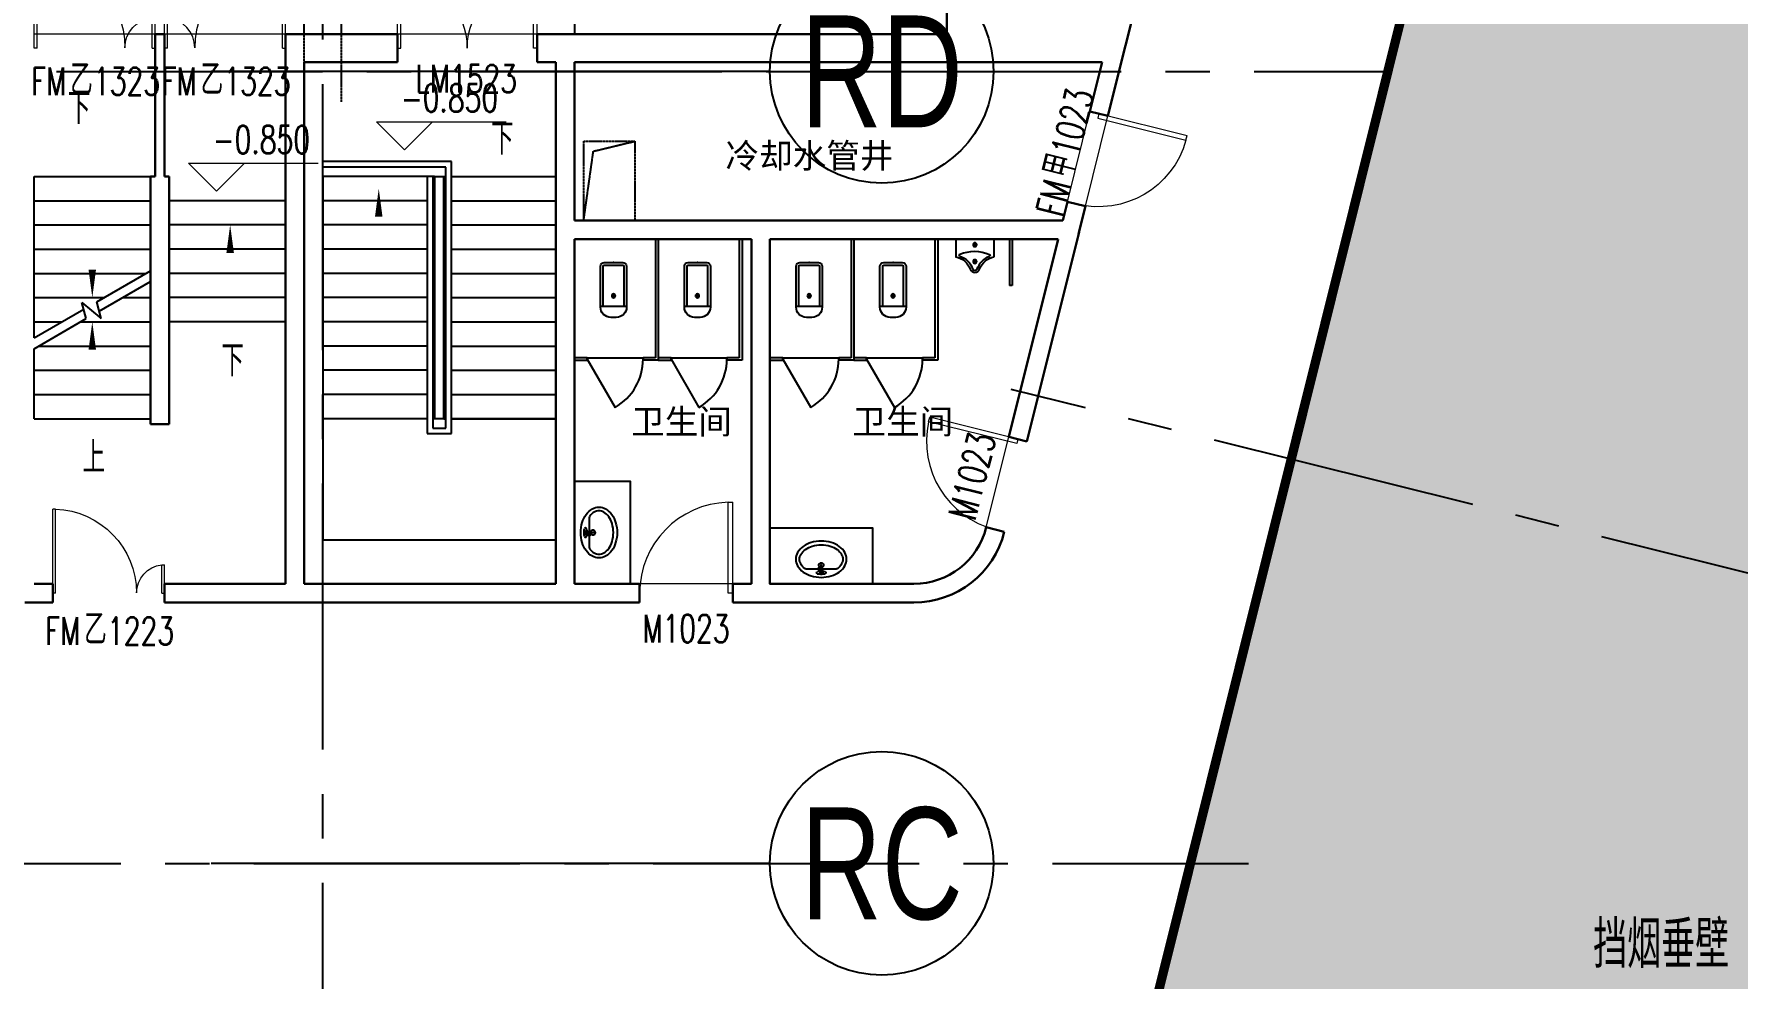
# Model space of a CAD drawing. Extents: x 138868 to 1251000, y -188972 to 132579.
# Drawn here: x 205702 to 223993, y 88438 to 98578 of the extents above; entities that cross this region are included whole.
import ezdxf
from ezdxf.enums import TextEntityAlignment as Align

# ---------------------------------------------------------------- set-up
doc = ezdxf.new("R2010")
doc.units = 0
for name, pattern in [('CENTER2', [28.575000000000003, 19.05, -3.175, 3.175, -3.175]), ('DASH', [0.35, 0.25, -0.1]), ('DASHDOT', [1, 0.5, -0.25, 0, -0.25])]:
    doc.linetypes.add(name, pattern=pattern)
doc.layers.get('0').update_dxf_attribs({"color": 8})
doc.layers.get('Defpoints').update_dxf_attribs({"color": 8})
for name, color, linetype in [('#幕墙线-平面', 8, 'Continuous'), ('#标注', 8, 'Continuous'), ('#轴线', 8, 'CENTER2'), ('A-FLOR', 8, 'Continuous'), ('A-FLOR-OVHD', 8, 'DASH'), ('A-FLOR-SPCL', 8, 'Continuous'), ('A-ROAD', 8, 'Continuous'), ('DIM_SYMB', 8, 'Continuous'), ('STAIR', 8, 'Continuous'), ('WINDOW_TEXT', 8, 'Continuous'), ('建-填充', 8, 'Continuous')]:
    doc.layers.add(name, color=color, linetype=linetype)
for name, color, linetype, lineweight in [('DIM_ELEV', 8, 'Continuous', 5), ('DOOR_FIRE', 8, 'Continuous', 13), ('DOOR_FIRE_TEXT', 8, 'Continuous', 9), ('DOTE', 8, 'DASHDOT', 5), ('PUB_TEXT', 8, 'Continuous', 5), ('WALL', 8, 'Continuous', 30), ('WINDOW', 8, 'Continuous', 13)]:
    doc.layers.add(name, color=color, linetype=linetype, lineweight=lineweight)
doc.styles.add('_TCH_DIM', font='SIMPLEX', dxfattribs={"bigfont": 'GBCBIG'})
doc.styles.add('_TCH_WINDOW', font='SIMPLEX', dxfattribs={"height": 3.5, "bigfont": 'GBCBIG'})
doc.styles.add('JHZX', font='jrs.shx', dxfattribs={"width": 0.6, "bigfont": 'jhz.shx'})
doc.styles.get("Standard").update_dxf_attribs({"font": 'arial.ttf'})
doc.dimstyles.new('JZBZ-300', dxfattribs={"dimscale": 300, "dimtxt": 3, "dimasz": 1.5, "dimexe": 1, "dimexo": 1, "dimgap": 0.5, "dimtad": 1, "dimdec": 0, "dimdsep": 46, "dimtxsty": 'JHZX', "dimblk1": 'ARCHTICK', "dimblk2": 'ARCHTICK', "dimsah": 1, "dimcen": 0, "dimclrd": 1, "dimclre": 1, "dimclrt": 2, "dimadec": 1, "dimazin": 2, "dimtfac": 1, "dimtdec": 0, "dimtix": 1, "dimtmove": 0, "dimatfit": 3, "dimfxl": 1, "dimtolj": 1, "dimlwd": -1, "dimlwe": -1, "dimarcsym": 1})

# ---------------------------------------------------------------- blocks, each defined once
blk = doc.blocks.new('9-10#$0$$TCHSYS$APDOOR2D')
blk.add_line((0.5, 0), (9.094947017729283e-16, 0.8660254037844392))
blk.add_arc((0.5, 0), 1, 120, 180)
blk = doc.blocks.new('9-10#$0$$lvtry$00000202')
for p, q in [((-109.783438805247, -40.0000000100008, 1e-08), (-109.7834388052397, -469.6564289897615, 1e-08)), ((99.78343880524699, -30.0000000100008, 1e-08), (-99.78343880523971, -30.0000000100008, 1e-08)), ((109.7834388052397, -469.6564289897615, 1e-08), (109.7834388052397, -40.0000000100008, 1e-08)), ((139.7834388052397, -469.6564289897615, 1e-08), (-139.7834388052397, -469.6564289897615, 1e-08))]:
    blk.add_line(p, q)
at = {"elevation": 1e-08}
blk.add_lwpolyline([(139.7834388052397, -40.0000000100008, 0.4142135623730951), (99.78343880523971, -1.000080374069512e-08), (-99.78343880523971, -1.000080374069512e-08, 0.4142135623730951), (-139.7834388052397, -40.0000000100008), (-139.7834388052397, -479.6564289897615, 0.4142135623730951), (-29.78343880523971, -589.6564289897615), (29.78343880523971, -589.6564289897615, 0.4142135623730903), (139.7834388052397, -479.6564289897633)], format="xyb", close=True, dxfattribs=at)
blk.add_circle((3.637978807091713e-12, -358.6146012114659, 1e-08), 20)
for centre, start, end in [((-99.78343880524699, -40.0000000100008, 1e-08), 90, 180), ((99.78343880523971, -40.0000000100008, 1e-08), 0, 90)]:
    blk.add_arc(centre, 10, start, end)
for p in [(3.637978807091713e-12, -1.000080374069512e-08, 1e-08), (3.637978807091713e-12, -358.6146012114659, 1e-08)]:
    blk.add_point(p)
blk = doc.blocks.new('9-10#$0$$lvtry$00000195')
for p, q in [((-165.1691291685966, -91.37854711315595), (-34.43534029864168, -91.37854711315595)), ((-16.69233966809043, -58.32463462447049), (-16.69233966809043, -48.48868728950038)), ((-16.18431635629895, -91.37854711315595), (-10.95621004794884, -91.37854711315595)), ((10.95620921340378, -91.37854711315595), (165.1691283340515, -91.37854711315595)), ((16.69233883354536, -58.32463462447049), (16.69233883354536, -48.48868728950038))]:
    blk.add_line(p, q)
blk.add_lwpolyline([(272.6389248470841, -194.7421038927423, -0.132138150954981), (253.5803441062635, -265.5990382041637, -0.1066614028990579), (192.7848324525585, -332.4455661378452, -0.08333936943727896), (107.9217584108592, -373.8538565439521, -0.07203938757544345), (-4.172434273641557e-07, -389.4842077855137, -0.0720393875754408), (-107.9217592453751, -373.8538565439521, -0.08333936943727983), (-192.7848332870744, -332.4455661378452, -0.1066614028990598), (-253.5803449407795, -265.5990382041928, -0.1321381509549841), (-272.6389256816001, -194.7421038927714, -0.1321381509549794), (-253.5803449407795, -123.8851695813501, -0.1066614028990545), (-192.7848332870744, -57.03864164766856, -0.08333936943728208), (-107.9217592453751, -15.63035124156158, -0.07203938757544434), (-4.172725311946124e-07, 0, -0.07203938757544699), (107.9217584108592, -15.63035124156158, -0.08333936943728112), (192.7848324525585, -57.03864164766856, -0.1066614028990595), (253.5803441062635, -123.885169581321, -0.1321381509549796)], format="xyb", close=True)
blk.add_circle((-4.172725311946124e-07, -58.32463462447049), 16.69233925081608)
for centre, radius, start, end in [((-131.3919274636246, -194.7421038927569), 101.2469982179396, 149.890599619103, 180), ((-68.2857936002656, -231.3372843045508), 174.1962364631342, 128.9256896159892, 149.890599619103), ((-165.1691291685966, -111.3785471131559), 20, 90, 128.9256896159892), ((-40.18135765722764, -49.11782039451646), 10.06450358181337, 106.6095606707905, 258.1648168314234), ((-64.28781055433137, 218.3654626998468), 258.7112282179222, 274.7069152505645, 282.3731635936319), ((-74.62124821597172, -228.4838567084807), 172.5795059260873, 71.36004855192897, 79.18732016849276), ((-28.90521539268593, -95.1004367924179), 6.774339234079719, 155.3439801166094, 308.3224154564381), ((-170.980091672518, 3.459482849924825), 166.2489730946692, 324.8410728659958, 338.133718030356), ((-170.980091672518, 3.459482849924825), 169.652629299969, 324.8410728659958, 331.3523341770557), ((-28.90521539268593, -95.1004367924179), 3.370683028779979, 155.3439801166094, 308.3224154564381), ((100.4320492770821, -209.8662862320198), 169.6526292999691, 132.31406139628, 138.8253227073732), ((-4.172725311946124e-07, -130.729449080769), 25.04147884924896, 112.5160031671943, 67.4839968328057), ((100.4320492770821, -209.8662862320198), 166.2489730946693, 125.5326775435753, 138.8253227073732), ((-12.26054613540691, -73.92359848564956), 10.59940537502004, 201.8923753688605, 261.7740202046142), ((-4.172725311946124e-07, -48.48868728950038), 16.69233925081608, 0, 180), ((-381.0866104367124, -130.7378858590819), 372.2172360846195, 2.398242787222265, 6.762688832824211), ((-4.172725311946124e-07, -111.4875916514429), 9.902517937004529, 201.7836930228204, 338.2163069771796), ((64.28780971978631, 218.3654626998468), 258.7112282179222, 257.626836406368, 265.2930847494355), ((381.0866096021673, -130.7378858590528), 372.2172360846195, 170.1008309111423, 177.6017572127778), ((74.62124738151397, -228.4838567084807), 172.5795059260873, 100.8126798315072, 110.4190736218762), ((40.18135682268257, -49.11782039451646), 10.06450358181337, 281.8351831685765, 73.39043932920947), ((165.1691283340515, -111.3785471131559), 20, 51.07431038401079, 90), ((165.1691283340515, -111.3785471131559), 20, 51.07431038401079, 90), ((68.28579276577875, -231.3372843045508), 174.1962364631293, 30.10940038089703, 51.07431038401079), ((131.3919266291668, -194.7421038927569), 101.2469982179356, 0, 30.10940038089703), ((-131.3919274636537, -194.7421038927569), 101.2469982179332, 180, 210.109400380897), ((-68.2857936002656, -158.1469234809629), 174.1962364631246, 210.109400380897, 234.462320201174), ((-27.00015761008763, -100.347037374042), 245.2267269097811, 234.462320201174, 253.5182607968169), ((-4.172725311946124e-07, -9.089240177010652), 340.394967608484, 253.5182607968169, 270), ((-4.172725311946124e-07, -9.089240177039756), 340.3949676084785, 270, 286.4817392031831), ((27.00015677554256, -100.347037374042), 245.2267269097772, 286.4817392031831, 305.537679798826), ((68.28579276577875, -158.1469234809629), 174.1962364631294, 305.537679798826, 329.890599619103), ((131.3919266291668, -194.7421038927569), 101.2469982179359, 329.890599619103, 0)]:
    blk.add_arc(centre, radius, start, end)
for p in [(-4.172725311946124e-07, -58.32463462447049), (-4.172725311946124e-07, -130.729449080769)]:
    blk.add_point(p)
blk = doc.blocks.new('9-10#$0$$lvtry$00000224')
at = {"elevation": 1e-08}
blk.add_lwpolyline([(-205, -190.6921668673604), (-205, 0), (205, 0), (205, -190.6921668674622, 0.2680681872429386), (50.76696929223908, -323.4628327439095, -0.3177651244820785), (-5.731635610572994e-08, -359.6467267491116, -0.3177651238976431), (-50.76696929212994, -323.4628327442388, 0.2680681872434905)], format="xyb", close=True, dxfattribs=at)
for centre in [(-0.03083547895221272, -60.4347828306818, 1e-08), (0, -241.6221587791042, 1e-08)]:
    blk.add_circle(centre, 20)
for centre, radius, start, end in [((-152.1659696590359, -175.0054347957957, 1e-08), 10, 114.1083874819535, 248.1393961509877), ((5.093395360730938, -526.4251228258981, 1e-08), 395.0016948295107, 66.66751466269334, 114.1083874819535), ((242.8073158458137, -400.9316236420091, 1e-08), 233.4306809856917, 110.4941076022079, 160.7360580953005), ((157.5795444247124, -172.9081085744874, 1e-08), 10, 290.4941076022079, 66.66751466269334), ((-242.8073158457846, -400.9316236420891, 1e-08), 233.4306809856922, 19.26394190469955, 68.1393961509877), ((0.2095041858192417, -316, 1e-08), 23.99999999999859, 199.2639419046995, 269.4998392461141), ((-0.2095041858265176, -316, 1e-08), 24.00000000000079, 270.5001607538859, 340.7360580953005)]:
    blk.add_arc(centre, radius, start, end)
for p in [(-0.03083547895221272, -60.4347828306818, 1e-08), (0, -241.6221587791042, 1e-08)]:
    blk.add_point(p)
blk = doc.blocks.new('$DorLib2D$00000225')
for p, q in [((0.4750000000000032, -0.001447885298549778), (0.4750000000000032, 0.7521225008925327)), ((0.4750000000000032, 0.7521225008925327), (0.5000000000000036, 0.7521225008925363)), ((0.5000000000000036, -0.001447885298549778), (0.5000000000000036, 0.7521225008925363)), ((-0.4999999999999982, -3.552713678800501e-15), (-0.5, 0.252035990386009)), ((-0.4750000000000014, 0.252035990386009), (-0.5, 0.252035990386009)), ((-0.4749999999999996, -3.552713678800501e-15), (-0.4750000000000014, 0.252035990386009)), ((-0.4749999999999996, -3.552713678800501e-15), (-0.4999999999999947, -3.552713678800501e-15)), ((0.4750000000000032, -0.001447885298549778), (0.4999999999999929, -0.001447885298549778))]:
    blk.add_line(p, q)
for centre, radius, start, end in [((0.5046168020419071, -0.001920809357812914), 0.7546247204382253, 92.24926861260724, 179.7237749158362), ((-0.5007908120542499, 0.002572563917482285), 0.2507930763238999, 359.7898704778746, 84.09743784757413)]:
    blk.add_arc(centre, radius, start, end)
blk = doc.blocks.new('$DorLib2D$00000002')
for p, q in [((-0.5, -5.684341886080802e-17), (-0.5000000000000007, 0.4875)), ((-0.4750000000000007, 0.4875), (-0.5000000000000007, 0.4875)), ((-0.475, -2.842170943040401e-17), (-0.4750000000000007, 0.4875)), ((0.475, -2.842170943040401e-17), (0.4750000000000007, 0.4875)), ((0.4750000000000007, 0.4875), (0.5000000000000007, 0.4875)), ((0.5, -5.684341886080802e-17), (0.5000000000000007, 0.4875)), ((-0.5, -5.684341886080802e-17), (-0.475, -2.842170943040401e-17)), ((0.5, -5.684341886080802e-17), (0.475, -2.842170943040401e-17))]:
    blk.add_line(p, q)
for centre, start, end in [((-0.4875, -4.263256414560601e-17), 0, 88.53071641864632), ((0.4875, -4.263256414560601e-17), 91.4692835813537, 180)]:
    blk.add_arc(centre, 0.4875, start, end)
blk = doc.blocks.new('$DorLib2D$00000001')
for p, q in [((0.45, 0.9750000000000001), (0.5000000000000002, 0.9750000000000001)), ((0.45, 0), (0.45, 0.9750000000000001)), ((0.5, 0), (0.5, 0.9750000000000001)), ((0.5, 0), (0.45, 0))]:
    blk.add_line(p, q)
blk.add_arc((0.475, 0), 0.975, 91.4692835813538, 180)
blk = doc.blocks.new('A$Cd70d14ae')
at = {"layer": '建-填充'}
h = blk.add_hatch(dxfattribs=at)
h.set_pattern_fill('沙地', color=256, scale=200)
h.set_pattern_definition([(0, (-1181710.985593817, -339008.7316489072), (200, 200), [0, -400])])
edge = h.paths.add_edge_path()
edge.add_line((46242.42647850187, -8875.657523362082), (41303.59585415502, -28684.22405766702))
edge.add_line((41303.59585415502, -28684.22405766702), (8701.659451283514, -20555.64836551796))
edge.add_line((8701.659451283514, -20555.64836551796), (13640.49007562944, -747.0818312141928))
edge.add_arc((0.0003243994979129639, -124899.9983561175), 124899.9985680265, 68.26985180370718, 83.73014819629492, ccw=False)
at = {"layer": 'A-FLOR'}
blk.add_lwpolyline([(46242.42647850187, -8875.657523362082, 100, 100, 0), (41303.59585415502, -28684.22405766702, 100, 100, 0), (8701.659451283514, -20555.64836551796, 100, 100, 0), (13640.49007562944, -747.0818312141928, 100, 100, -0.06756078105277334), (46242.42647850257, -8875.657523362315, 0, 0, 0)], format="xyseb", dxfattribs=at)
at = {"layer": 'A-FLOR-OVHD'}
for p, q in [((-200.0000000002328, -9928.199307696428), (-199.9999999995343, 201.3634700099938)), ((199.9999999997672, -9928.199307696428), (200.0000000004657, 201.3634700099938))]:
    blk.add_line(p, q, dxfattribs=at)
blk.add_lwpolyline([(2799.999974462669, -10349.99981740298), (3349.999974461971, -10349.99981740298), (3349.999974461971, -11199.99981742096), (2799.999974462669, -11199.99981742096)], close=True, dxfattribs=at)
blk.add_lwpolyline([(2799.999974462669, -11199.99981742096), (2904.066521381726, -10457.03175638348), (3349.999974470353, -10349.99981741811)], dxfattribs=at)
at = {"layer": 'A-FLOR-SPCL', "ltscale": 5}
for p, q in [((2699.999974466627, -11399.99981740129), (2699.999974416336, -12674.99981741991)), ((3569.99999967753, -11399.99981749768), (3569.999999627238, -12674.99981746788)), ((3569.999974466627, -11399.99981743807), (3569.999974416336, -12674.99981740874)), ((3599.99999967753, -11399.99981746089), (3599.999999626307, -12699.99981747067)), ((3599.999974466627, -11399.99981740129), (3599.999974415405, -12699.99981741153)), ((4469.99999967753, -11399.99981749768), (4469.999999627238, -12674.99981746788)), ((4469.999974466627, -11399.99981743807), (4469.999974416336, -12674.99981740874)), ((4499.99999967753, -11399.99981746089), (4499.999999626307, -12699.99981747067)), ((4499.999974466627, -11399.99981740129), (4499.999974415405, -12699.99981741153)), ((4799.999974509468, -11399.9998174014), (4799.999974459177, -12674.99981742003)), ((5669.99999972037, -11399.9998174978), (5669.999999670079, -12674.99981746799)), ((5669.999974509468, -11399.99981743819), (5669.999974459177, -12674.99981740885)), ((5699.99999972037, -11399.99981746101), (5699.999999669148, -12699.99981747079)), ((5699.999974509468, -11399.9998174014), (5699.999974458246, -12699.99981741165)), ((6569.99999972037, -11399.9998174978), (6569.999999670079, -12674.99981746799)), ((6569.999974509468, -11399.99981743819), (6569.999974459177, -12674.99981740885)), ((6599.99999972037, -11399.99981746101), (6599.999999669148, -12699.99981747079)), ((6599.999974509468, -11399.9998174014), (6599.999974458246, -12699.99981741165)), ((7370.030613242881, -11399.99979236652), (7370.030613217736, -11899.99979228363)), ((7370.030613183277, -11399.99981757742), (7370.030613158131, -11899.99981749454)), ((7400.030613242881, -11399.99979236792), (7400.030613217736, -11899.99979228363)), ((7400.030613183277, -11399.99981757882), (7400.030613158131, -11899.99981749454)), ((7400.030613217736, -11899.99979228363), (7370.030613158131, -11899.99979228212)), ((2837.499999589985, -12674.9998174744), (2699.999999627238, -12674.99981747905)), ((2837.499974379083, -12674.99981741526), (2699.999974416336, -12674.99981741991)), ((2699.99999967753, -12699.99981747533), (2837.499999588123, -12699.99981747719)), ((2699.999974447768, -12699.99981741572), (2837.49997437722, -12699.99981741759)), ((2837.499999588123, -12699.99981747719), (2837.499999589985, -12674.9998174744)), ((2837.49997437722, -12699.99981741759), (2837.499974379083, -12674.99981741526)), ((2837.499999589985, -12674.99981741526), (3437.499999589985, -12674.99981739337)), ((3569.999999627238, -12674.99981746788), (3437.499999589985, -12674.99981745298)), ((3437.499999589985, -12674.99981745298), (3437.499999589054, -12699.99981745717)), ((3569.999974416336, -12674.99981740874), (3437.499974379083, -12674.99981739337)), ((3437.499974379083, -12674.99981739337), (3437.499974378152, -12699.99981739803)), ((3599.999999626307, -12699.99981747067), (3437.499999589985, -12699.99981745204)), ((3599.999974415405, -12699.99981741153), (3437.499974379083, -12699.99981739291)), ((3737.499999589985, -12674.9998174744), (3599.999999627238, -12674.99981747905)), ((3737.499974379083, -12674.99981741526), (3599.999974416336, -12674.99981741991)), ((3599.99999967753, -12699.99981747533), (3737.499999588123, -12699.99981747719)), ((3599.999974447768, -12699.99981741572), (3737.49997437722, -12699.99981741759)), ((3737.499999588123, -12699.99981747719), (3737.499999589985, -12674.9998174744)), ((3737.49997437722, -12699.99981741759), (3737.499974379083, -12674.99981741526)), ((3737.499999589985, -12674.99981741526), (4337.499999589985, -12674.99981739337)), ((4469.999999627238, -12674.99981746788), (4337.499999589985, -12674.99981745298)), ((4337.499999589985, -12674.99981745298), (4337.499999589054, -12699.99981745717)), ((4469.999974416336, -12674.99981740874), (4337.499974379083, -12674.99981739337)), ((4337.499974379083, -12674.99981739337), (4337.499974378152, -12699.99981739803)), ((4499.999999626307, -12699.99981747067), (4337.499999589985, -12699.99981745204)), ((4499.999974415405, -12699.99981741153), (4337.499974379083, -12699.99981739291)), ((4937.499999632826, -12674.99981747451), (4799.999999670079, -12674.99981747917)), ((4937.499974421924, -12674.99981741537), (4799.999974459177, -12674.99981742003)), ((4799.99999972037, -12699.99981747544), (4937.499999630963, -12699.99981747731)), ((4799.999974490609, -12699.99981741584), (4937.499974420061, -12699.9998174177)), ((4937.499999630963, -12699.99981747731), (4937.499999632826, -12674.99981747451)), ((4937.499974420061, -12699.9998174177), (4937.499974421924, -12674.99981741537)), ((4937.499999632826, -12674.99981741537), (5537.499999632826, -12674.99981739349)), ((5669.999999670079, -12674.99981746799), (5537.499999632826, -12674.99981745309)), ((5537.499999632826, -12674.99981745309), (5537.499999631895, -12699.99981745728)), ((5669.999974459177, -12674.99981740885), (5537.499974421924, -12674.99981739349)), ((5537.499974421924, -12674.99981739349), (5537.499974420993, -12699.99981739814)), ((5699.999999669148, -12699.99981747079), (5537.499999632826, -12699.99981745216)), ((5699.999974458246, -12699.99981741165), (5537.499974421924, -12699.99981739302)), ((5837.499999632826, -12674.99981747451), (5699.999999670079, -12674.99981747917)), ((5837.499974421924, -12674.99981741537), (5699.999974459177, -12674.99981742003)), ((5699.99999972037, -12699.99981747544), (5837.499999630963, -12699.99981747731)), ((5699.999974490609, -12699.99981741584), (5837.499974420061, -12699.9998174177)), ((5837.499999630963, -12699.99981747731), (5837.499999632826, -12674.99981747451)), ((5837.499974420061, -12699.9998174177), (5837.499974421924, -12674.99981741537)), ((5837.499999632826, -12674.99981741537), (6437.499999632826, -12674.99981739349)), ((6569.999999670079, -12674.99981746799), (6437.499999632826, -12674.99981745309)), ((6437.499999632826, -12674.99981745309), (6437.499999631895, -12699.99981745728)), ((6569.999974459177, -12674.99981740885), (6437.499974421924, -12674.99981739349)), ((6437.499974421924, -12674.99981739349), (6437.499974420993, -12699.99981739814)), ((6599.999974458246, -12699.99981741165), (6437.499974421924, -12699.99981739302))]:
    blk.add_line(p, q, dxfattribs=at)
for points in [[(2699.999974456383, -15099.99981740548), (2699.999974456383, -13999.99981740548), (3299.999974456383, -13999.99981740548), (3299.999974456383, -15099.99981740548)], [(5899.999974468024, -15099.99981740874), (4799.999974468024, -15099.99981740874), (4799.999974468024, -14499.99981740874), (5899.999974468024, -14499.99981740874)]]:
    blk.add_lwpolyline(points, close=True, dxfattribs=at)
at = {"layer": 'A-ROAD'}
blk.add_arc((-2.328306436538696e-10, -124899.9997902369), 138000, 47.40446587458779, 120.2107043487367, dxfattribs=at)
at = {"layer": 'DIM_ELEV'}
for p, q in [((877.0144061825704, -10440.73164890718), (577.0144061825704, -10140.73164890718)), ((577.0144061825704, -10140.73164890718), (1967.7846173055, -10140.73164890718)), ((877.0144061825704, -10440.73164890718), (1177.01440618257, -10140.73164890718)), ((-1141.98559381743, -10886.23164890718), (-1441.98559381743, -10586.23164890718)), ((-1441.98559381743, -10586.23164890718), (-51.21538269449957, -10586.23164890718)), ((-1141.98559381743, -10886.23164890718), (-841.9855938174296, -10586.23164890718))]:
    blk.add_line(p, q, dxfattribs=at)
at = {"layer": 'DIM_SYMB'}
for points in [[(-2475.000025531976, -10078.19933486619, 0, 0, 0), (-2475.000025532208, -12028.19933486613, 0, 80.00000000000001, 0), (-2475.000025532208, -11728.19933486613, 0, 0, 0)], [(-995.0000255596824, -12418.19933484023, 0, 0, 0), (-995.0000255596824, -11248.19933484023, 0, 80.00000000000001, 0), (-995.0000255596824, -11548.19933484023, 0, 0, 0)], [(-2475.000025532208, -13458.19933486613, 0, 0, 0), (-2475.000025532208, -12288.19933486613, 0, 80.00000000000001, 0), (-2475.000025532208, -12588.19933486613, 0, 0, 0)]]:
    blk.add_lwpolyline(points, format="xyseb", dxfattribs=at)
at = {"layer": 'DIM_SYMB', "elevation": -1682.692307692308}
blk.add_lwpolyline([(1899.999974464299, -10598.19933486613, 0, 0, 0), (1899.999974464299, -13978.19933486608, 0, 0, 0), (599.9999744642992, -13978.19933486619, 0, 0, 0), (599.9999744640663, -10858.19933486619, 0, 80.00000000000001, 0), (599.9999744640663, -11158.19933486619, 0, 0, 0)], format="xyseb", dxfattribs=at)
at = {"layer": 'DOOR_FIRE'}
for p, q in [((-1800.000025510788, -9199.999817402102), (-3100.000025510788, -9199.999817402218)), ((-400.000025534071, -9199.99981740187), (-1700.000025534071, -9199.999817402102)), ((7992.261762460927, -11000.19203889818), (8234.18365806085, -10029.89631262218)), ((8186.320907715941, -11048.57641801814), (8428.242803315865, -10078.28069174214))]:
    blk.add_line(p, q, dxfattribs=at)
at = {"layer": 'DOTE'}
blk.add_arc((-2.328306436538696e-10, -124899.9997902369), 127950, 43.11526630903975, 122.8679328263271, dxfattribs=at)
at = {"layer": 'STAIR'}
for p, q in [((1379.999974456849, -10568.19933484931), (-2.553593367338181e-05, -10568.19933486625)), ((-2.553593367338181e-05, -10628.19933486625), (-2.553593367338181e-05, -10568.19933486625)), ((1379.999974457547, -13488.19933506439), (1379.999974456849, -10568.19933484931)), ((-3100.000025509624, -12461.30822415877), (-3100.000025522429, -10728.19933286071)), ((-3100.000025522429, -10728.19933286071), (-1850.000025522429, -10728.19933286071)), ((-1850.000025509624, -11739.6203876455), (-1850.000025522429, -10728.19933286071)), ((-1650.000025550369, -10728.19933486613), (-1650.000025550602, -13328.19933486613)), ((-400.0000255503692, -10728.19933486625), (-400.000025550602, -13328.19933486625)), ((1319.999974456849, -10628.19933484931), (-2.553593367338181e-05, -10628.19933486625)), ((-2.553593367338181e-05, -10728.19933486625), (-2.553570084273815e-05, -13328.19933486625)), ((1119.999974451493, -10728.19933484792), (-2.553593367338181e-05, -10728.19933486625)), ((1179.999974447768, -10728.19933484792), (1119.999974451493, -10728.19933484792)), ((1119.999974464066, -10728.19933486613), (1119.999974470353, -13488.19933506439)), ((1179.999974464066, -10728.19933486613), (1119.999974464066, -10728.19933486613)), ((1199.999974464066, -10728.19933486613), (1179.999974447768, -10728.19933484792)), ((1179.999974464066, -10728.19933486613), (1179.999974470353, -13428.19933506439)), ((1199.999974464066, -10728.19933486613), (1199.999974464299, -13328.19933486613)), ((1199.999974464066, -10728.19933486613), (1299.999974464299, -10728.19933486613)), ((1299.999974464299, -13328.19933486613), (1299.999974464299, -10728.19933486613)), ((1299.999974464299, -10728.19933486613), (1319.99997445778, -10728.1993348609)), ((1319.999974457547, -13428.19933506439), (1319.999974456849, -10628.19933484931)), ((1379.999974451726, -10728.19933486095), (2499.999974464299, -10728.19933486613)), ((2499.999974464299, -13328.19933486613), (2499.999974464299, -10728.19933486613)), ((-3100.000025522429, -10988.19933286071), (-1850.000025522429, -10988.19933286071)), ((-400.0000255662017, -10988.19933483092), (-1650.000025550602, -10988.19933479489)), ((1119.999974451959, -10988.19933484792), (-2.553593367338181e-05, -10988.19933486625)), ((1199.999974464066, -10988.19933486613), (1179.999974448467, -10988.19933484792)), ((1299.999974464299, -10988.19933486613), (1319.999974458013, -10988.19933486095)), ((1379.999974451959, -10988.19933486095), (2499.999974464299, -10988.19933486613)), ((-3100.000025522429, -11248.19933286071), (-1850.000025522429, -11248.19933286071)), ((-400.0000255662017, -11248.19933483092), (-1650.000025550602, -11248.19933484372)), ((1119.999974452658, -11248.19933489879), (-2.553593367338181e-05, -11248.19933486625)), ((1199.999974464066, -11248.19933486613), (1179.999974448932, -11248.19933489879)), ((1299.999974464299, -11248.19933486613), (1319.999974458013, -11248.19933486095)), ((1379.999974451959, -11248.19933486095), (2499.999974464299, -11248.19933486613)), ((-3100.000025522429, -11508.19933286071), (-1850.000025522429, -11508.19933286071)), ((-400.0000255662017, -11508.19933483092), (-1650.000025550602, -11508.19933484372)), ((1119.999974453123, -11508.19933489879), (-2.553593367338181e-05, -11508.19933486625)), ((1199.999974464066, -11508.19933486613), (1179.999974449631, -11508.19933489879)), ((1299.999974464299, -11508.19933486613), (1319.999974458013, -11508.19933486095)), ((1379.999974451959, -11508.19933486095), (2499.999974464299, -11508.19933486613)), ((-3100.000025522429, -11768.19933286071), (-1899.50021061697, -11768.19933284272)), ((-2427.8786407765, -12073.25876177137), (-1850.000025509857, -11739.62038768217)), ((-2401.083721534116, -12173.25876176916), (-1850.000025509624, -11855.09044151969)), ((-1850.000025522429, -13328.19933286071), (-1850.000025509624, -11855.09044145164)), ((-400.0000255662017, -11768.19933483092), (-1650.000025550602, -11768.19933484372)), ((1119.999974453822, -11768.19933484792), (-2.553593367338181e-05, -11768.19933486625)), ((1199.999974464066, -11768.19933486613), (1179.999974450096, -11768.19933484792)), ((1299.999974464299, -11768.19933486613), (1319.999974458013, -11768.19933486095)), ((1379.999974452192, -11768.19933486095), (2499.999974464299, -11768.19933486613)), ((-3100.000025522429, -12028.19933286071), (-2349.833420661278, -12028.19933289156)), ((-2149.833420722047, -12028.19933289156), (-1850.000025522429, -12028.19933286071)), ((-400.0000255662017, -12028.19933483092), (-1650.000025550602, -12028.19933479489)), ((1119.999974454287, -12028.19933484792), (-2.553593367338181e-05, -12028.19933486625)), ((1199.999974464066, -12028.19933486613), (1179.999974450795, -12028.19933484792)), ((1299.999974464299, -12028.19933486613), (1319.999974458013, -12028.19933486095)), ((1379.999974452192, -12028.19933486095), (2499.999974464299, -12028.19933486613)), ((-3100.000025509624, -12461.30822415825), (-2566.199011415476, -12153.11806499294)), ((-3100.000025509624, -12576.77827801567), (-2539.404092172394, -12253.1180649926)), ((-2539.404092172394, -12253.1180649926), (-2585.585551501485, -12080.76651395333)), ((-2585.585551501485, -12080.76651395333), (-2379.540610062191, -12253.65874832089)), ((-2379.540610062191, -12253.65874832089), (-2427.8786407765, -12073.25876177137)), ((-3100.000025522429, -12288.19933286071), (-2800.166630493011, -12288.19933284272)), ((-2600.16663032514, -12288.19933284272), (-1850.000025522429, -12288.19933286071)), ((-400.0000255662017, -12288.19933483092), (-1650.000025550602, -12288.19933484372)), ((1119.999974454986, -12288.19933484792), (-2.553570084273815e-05, -12288.19933486625)), ((1199.999974464299, -12288.19933486613), (1179.999974451261, -12288.19933484792)), ((1299.999974464299, -12288.19933486613), (1319.999974458246, -12288.19933486095)), ((1379.999974452192, -12288.19933486101), (2499.999974464299, -12288.19933486613)), ((-3100.000025522429, -13328.19933286071), (-3100.000025509624, -12576.77827810618)), ((-3050.499840287259, -12548.19933284272), (-1850.000025522429, -12548.19933286071)), ((1119.999974455684, -12548.19933484792), (-2.553570084273815e-05, -12548.19933486625)), ((1199.999974464299, -12548.19933486613), (1179.999974451959, -12548.19933484792)), ((1299.999974464299, -12548.19933486613), (1319.999974458246, -12548.19933486095)), ((1379.999974452192, -12548.1993348609), (2499.999974464299, -12548.19933486613)), ((-3100.000025522429, -12808.19933286071), (-1850.000025522429, -12808.19933286071)), ((1119.99997445615, -12808.19933484792), (-2.553570084273815e-05, -12808.19933486625)), ((1199.999974464299, -12808.19933486613), (1179.999974452658, -12808.19933484792)), ((1299.999974464299, -12808.19933486613), (1319.999974458478, -12808.19933486095)), ((1379.999974452425, -12808.19933486095), (2499.999974464299, -12808.19933486613)), ((-3100.000025522429, -13068.19933286071), (-1850.000025522429, -13068.19933286071)), ((1119.999974456849, -13068.19933489879), (-2.553570084273815e-05, -13068.19933486625)), ((1199.999974464299, -13068.19933486613), (1179.999974453123, -13068.19933489879)), ((1299.999974464299, -13068.19933486613), (1319.999974458478, -13068.19933486095)), ((1379.999974452425, -13068.19933486095), (2499.999974464299, -13068.19933486613)), ((-3100.000025522429, -13328.19933286071), (-1850.000025522429, -13328.19933286071)), ((1119.999974457314, -13328.19933489879), (-2.553570084273815e-05, -13328.19933486625)), ((-2.553570084273815e-05, -13328.19933486625), (-2.553570084273815e-05, -14628.19933486625)), ((1119.999974457314, -13328.19933488098), (-2.553570084273815e-05, -13328.19933486625)), ((1199.999974464299, -13328.19933486613), (1179.999974453822, -13328.19933489879)), ((1319.999974458478, -13328.1993348581), (1179.999974453822, -13328.19933488098)), ((1299.999974464299, -13328.19933486613), (1319.999974458478, -13328.19933486095)), ((1379.999974452425, -13328.19933486095), (2499.999974464299, -13328.19933486613)), ((2499.999974464299, -13328.19933486602), (1379.999974452425, -13328.19933485746)), ((2499.999974464299, -14628.19933486602), (2499.999974464299, -13328.19933486602)), ((1119.999974470353, -13488.19933506439), (1379.999974457547, -13488.19933506439)), ((1179.999974470353, -13428.19933506439), (1319.999974457547, -13428.19933506439)), ((-2.553570084273815e-05, -14628.19933486625), (2499.999974464299, -14628.19933486602))]:
    blk.add_line(p, q, dxfattribs=at)
blk.add_lwpolyline([(-3300.000025534071, -9199.99981744209), (-3300.000025538728, -7999.9998174067), (2699.99997445615, -7999.999817405129), (2699.999974460807, -9199.999817420612)], dxfattribs=at)
at = {"layer": 'WALL'}
for p, q in [((6700.000025580637, -8299.999817406468), (6700.000025580171, -9199.999817401695)), ((8616.258196749026, -9324.192006960802), (8840.65339930728, -8424.19200696313)), ((-1750.000025522197, -9199.999817402102), (-1800.000025529182, -9199.999817435164)), ((-1800.000025529182, -9199.999817435164), (-1800.000025529414, -9499.999817423057)), ((-1700.000025529182, -9199.99981740187), (-1750.000025522197, -9199.999817402102)), ((-1700.000025526155, -9499.999817404314), (-1700.000025529182, -9199.99981740187)), ((-300.000025534071, -9199.99981740187), (-400.0000255291816, -9199.999817401695)), ((-400.0000255291816, -9199.999817401695), (-400.0000255291816, -9499.999817399483)), ((800.0000255366322, -9199.999817410018), (-300.000025534071, -9199.99981740187)), ((800.000025536865, -9499.999817396514), (800.0000255366322, -9199.999817410018)), ((2599.999974465929, -9199.999817401404), (2300.000025536632, -9199.999817409785)), ((2300.000025536632, -9199.999817409785), (2300.000025536865, -9499.99981739634)), ((6700.000025580171, -9199.999817401695), (2599.999974465929, -9199.999817401404)), ((8428.242803307949, -10078.28069179144), (8616.258229058469, -9324.192006963072)), ((-1800.0000255208, -9499.999817390577), (-1800.000025522429, -10728.19933286071)), ((-1700.000025526155, -9499.999817404314), (-1700.000025522429, -10728.19933286071)), ((-400.0000255417544, -9499.99981740414), (-400.0000255405903, -15099.99981740525)), ((-200.0000255312771, -9499.999817410135), (-200.0000255303457, -15099.99981739413)), ((-200.0000255312771, -9499.999817410135), (800.000025536865, -9499.999817396514)), ((2300.000025536865, -9499.99981739634), (2499.999974456616, -9499.999817409785)), ((2499.999974456616, -9499.999817409785), (2499.999974466395, -11299.99981740018)), ((2699.999974456616, -9499.999817402218), (2699.999974457314, -11199.99981740501)), ((6800.000025534071, -9499.999817400763), (2699.999974456616, -9499.999817402218)), ((6800.000025533605, -9499.9998174028), (8366.301692939363, -9499.999817389471)), ((8366.301692939363, -9499.999817389471), (8234.183658070862, -10029.8963126759)), ((8234.183658070862, -10029.8963126759), (8428.242803307949, -10078.28069179144)), ((-1800.000025522429, -10728.19933286071), (-1850.00002554385, -10728.19933286071)), ((-1850.00002554385, -10728.19933286071), (-1850.00002554385, -13388.19933486963)), ((-1700.000025522429, -10728.19933286071), (-1650.00002554385, -10728.19933286071)), ((-1650.00002554385, -10728.19933286071), (-1650.00002554385, -13388.19933486963)), ((7992.261762489798, -11000.19203887763), (7942.444088099059, -11199.99981741677)), ((8186.320907726651, -11048.57641799317), (7992.261762489798, -11000.19203887763)), ((8113.051654513925, -11342.44334177586), (8186.320907726651, -11048.57641799317)), ((2499.999974466395, -11299.99981740018), (2499.999974475242, -15099.99981739372)), ((4699.999974466395, -11199.99981740111), (2699.999974457314, -11199.99981740501)), ((7942.444088099059, -11199.99981741677), (4699.999974466395, -11199.99981740111)), ((7557.323931056075, -13571.34529439313), (8117.602172304643, -11324.19200696051)), ((2699.999974458711, -11399.99981737585), (2699.999974459643, -15099.99981742672)), ((4599.999974467559, -11399.99981737562), (2699.999974458711, -11399.99981737585)), ((4599.999974467559, -11399.99981737562), (4599.999974468257, -15099.99981742643)), ((7892.578436465235, -11399.99981739308), (4799.999974467559, -11399.99981739355)), ((4799.999974467559, -11399.99981739355), (4799.999974468257, -15099.99981741881)), ((7892.578436465235, -11399.99981739308), (7363.264785808977, -13522.96091527521)), ((-1650.00002554385, -13388.19933486963), (-1850.00002554385, -13388.19933486963)), ((7363.264785808977, -13522.96091527521), (7557.323931056075, -13571.34529439313)), ((7121.342890207889, -14493.25664155063), (7121.272905753925, -14493.53733388003)), ((7315.402035456616, -14541.64102066896), (7121.342890207889, -14493.25664155063)), ((7315.332051009173, -14541.92171299999), (7315.402035456616, -14541.64102066896)), ((-2900.000025503803, -15099.99981738976), (-3100.000025525223, -15099.99981740565)), ((-2900.000025503803, -15299.99981740565), (-2900.000025503803, -15099.99981738976)), ((-400.0000255405903, -15099.99981740525), (-1700.000025503803, -15099.99981738953)), ((-1700.000025503803, -15099.99981738953), (-1700.000025503803, -15299.99981740548)), ((2499.999974475242, -15099.99981739372), (-200.0000255303457, -15099.99981739413)), ((3399.999974496197, -15099.99981740577), (2699.999974459643, -15099.99981742672)), ((3399.999974496197, -15299.99981739756), (3399.999974496197, -15099.99981740577)), ((4599.999974468257, -15099.99981742643), (4399.999974419829, -15099.99981740565)), ((4399.999974419829, -15099.99981740565), (4399.999974419829, -15299.99981739745)), ((6345.036324732471, -15099.99981740094), (4799.999974468257, -15099.99981741881)), ((-3200.000025532907, -15299.99981740233), (-2900.000025503803, -15299.99981740565)), ((-1700.000025503803, -15299.99981740548), (-300.0000255331397, -15299.99981740187)), ((2599.999974467093, -15299.9998174014), (-300.0000255331397, -15299.99981740187)), ((2599.999974467093, -15299.9998174014), (3399.999974496197, -15299.99981739756)), ((4399.999974419829, -15299.99981739745), (4699.999974467093, -15299.99981740111)), ((6345.036324732704, -15299.99981740094), (4699.999974467093, -15299.99981740111))]:
    blk.add_line(p, q, dxfattribs=at)
for centre, radius in [((6345.036324732471, -14299.9998174003), 800.0000000006746), ((6345.036324732471, -14299.99981740018), 1000.000000000708)]:
    blk.add_arc(centre, radius, 270, 346.0000000015158, dxfattribs=at)
at = {"layer": 'WINDOW'}
for p, q in [((2300.000025534537, -9199.999817401462), (800.0000255345367, -9199.999817401695)), ((7121.342890224187, -14493.2566415008), (7363.264785823645, -13522.9609152248)), ((4399.999974452658, -15099.99981740117), (3399.999974452658, -15099.99981740129))]:
    blk.add_line(p, q, dxfattribs=at)
at = {"layer": 'A-FLOR-SPCL', "ltscale": 5, "xscale": -1}
for name, p in [('9-10#$0$$lvtry$00000224', (6999.99999972037, -11399.99981746101, -1e-08)), ('9-10#$0$$lvtry$00000202', (3120.49997445452, -11650.49979391426)), ('9-10#$0$$lvtry$00000202', (4020.49997445452, -11650.49979391426)), ('9-10#$0$$lvtry$00000202', (5220.499974497361, -11650.49979391438)), ('9-10#$0$$lvtry$00000202', (6120.499974497361, -11650.49979391438))]:
    blk.add_blockref(name, p, dxfattribs=at)
at = {"layer": 'A-FLOR-SPCL', "ltscale": 5, "xscale": 600, "yscale": 600, "zscale": 25, "rotation": 180}
for p in [(3137.499974400504, -12687.49981738825), (4037.499974400504, -12687.49981738825), (5237.499974443344, -12687.49981738837), (6137.499974443344, -12687.49981738837)]:
    blk.add_blockref('9-10#$0$$TCHSYS$APDOOR2D', p, dxfattribs=at)
at = {"layer": 'A-FLOR-SPCL', "ltscale": 5, "rotation": 90}
blk.add_blockref('9-10#$0$$lvtry$00000195', (2769.270525375614, -14549.99981698825), dxfattribs=at)
at = {"layer": 'A-FLOR-SPCL', "ltscale": 5, "xscale": -1, "rotation": 180}
blk.add_blockref('9-10#$0$$lvtry$00000195', (5349.999974885257, -15030.72926648951), dxfattribs=at)
at = {"layer": 'DOOR_FIRE'}
for name, p, xscale, yscale, zscale, rotation in [('$DorLib2D$00000225', (-2450.000025510788, -9349.99981740216), -1300, 1300, 300, 6.913870277566078e-12), ('$DorLib2D$00000001', (8210.252282888396, -10539.23636532016), -999.9999999999997, 999.9999999999998, 200, 255.9999999999976), ('$DorLib2D$00000225', (-2300.000025555491, -15199.99981740222), -1200, 1200, 200, 9.152980773316393e-12)]:
    blk.add_blockref(name, p, dxfattribs=dict(at, xscale=xscale, yscale=yscale, zscale=zscale, rotation=rotation))
at = {"layer": 'DOOR_FIRE', "xscale": 1300, "yscale": 1300, "zscale": 300}
blk.add_blockref('$DorLib2D$00000225', (-1050.000025534071, -9349.999817401986), dxfattribs=at)
at = {"layer": 'WINDOW'}
ref = blk.add_blockref('$DorLib2D$00000002', (1550.000025534537, -9349.999817401578), dxfattribs=dict(at, xscale=-1500, yscale=1500, zscale=1500, rotation=9.152980773316393e-12))
ref.add_attrib('A', 'LM1523', (995.0000255343039, -9828.644922298263), dxfattribs={"layer": 'WINDOW_TEXT', "height": 297.5, "style": '_TCH_WINDOW', "width": 0.7058823529411765})
ref = blk.add_blockref('$DorLib2D$00000001', (7339.333410651423, -14032.30096792273), dxfattribs=dict(at, xscale=1000, yscale=1000, zscale=1000, rotation=76.00000000000345))
ref.add_attrib('A', 'M1023', (7001.350947523955, -14432.42088118952), dxfattribs={"layer": 'WINDOW_TEXT', "height": 297.5, "rotation": 76.00000000000347, "style": '_TCH_WINDOW', "width": 0.7058823529411765})
ref = blk.add_blockref('$DorLib2D$00000001', (3899.999974452658, -15199.99981740123), dxfattribs=dict(at, xscale=1000, yscale=1000, zscale=-1000))
ref.add_attrib('A', 'M1023', (3429.999974450795, -15728.64492230216), dxfattribs={"layer": 'WINDOW_TEXT', "height": 297.5, "style": '_TCH_WINDOW', "width": 0.7058823529411765})
at = {"layer": 'DIM_SYMB', "style": '_TCH_DIM'}
blk.add_text('下', height=337.5886524822695, dxfattribs=at).set_placement((-2737.923180107027, -10165.85114590341))
at = {"layer": 'DOOR_FIRE_TEXT', "style": '_TCH_WINDOW', "width": 0.7058823529411765}
for s, p in [('FM', (-3132.872365936404, -9854.894922310312)), ('1323', (-2467.127685085405, -9854.894922310254)), ('FM', (-1732.872365959454, -9854.894922310312)), ('1323', (-1067.127685108455, -9854.894922310195)), ('FM', (-2982.872365980875, -15754.89492231334)), ('1223', (-2317.127685129875, -15754.89492231322))]:
    blk.add_text(s, height=297.5, dxfattribs=at).set_placement(p)
at = {"layer": 'DOOR_FIRE_TEXT', "style": '_TCH_WINDOW'}
for p in [(-2712.872365936404, -9854.894922310254), (-1312.872365959454, -9854.894922310254), (-2562.872365980875, -15754.89492231328)]:
    blk.add_text('乙', height=337.5886524822695, dxfattribs=at).set_placement(p)
at = {"layer": 'DOOR_FIRE_TEXT', "style": '_TCH_WINDOW', "width": 0.7058823529411765}
for s, p in [('1023', (8104.3295965672, -10530.47887287993)), ('FM', (7943.271381390281, -11176.44809150067))]:
    blk.add_text(s, height=297.5, rotation=75.99999999999764, dxfattribs=at).set_placement(p)
at = {"layer": 'DOOR_FIRE_TEXT', "style": '_TCH_WINDOW'}
blk.add_text('甲', height=337.5886524822695, rotation=75.99999999999764, dxfattribs=at).set_placement((8044.878577542258, -10768.92388646473))
at = {"layer": 'PUB_TEXT', "style": '_TCH_DIM', "width": 0.7058823529411765}
for p in [(837.7846173055004, -10035.73164890718), (-1181.2153826945, -10481.23164890718)]:
    blk.add_text('-0.850', height=297.5, dxfattribs=at).set_placement(p)
at = {"layer": 'PUB_TEXT', "style": '_TCH_DIM'}
for s, height, p in [('下', 337.5886524822695, (1805.053165953606, -10493.19933486613)), ('下', 337.5886524822695, (-1089.946834070375, -12873.19933484023)), ('上', 337.5886524822695, (-2579.255344681209, -13913.19933486613)), ('挡烟垂壁', 506.3829787234042, (13636.85938486783, -19223.4407500769))]:
    blk.add_text(s, height=height, dxfattribs=at).set_placement(p)
at = {"layer": 'PUB_TEXT'}
for s, p in [('冷却水管井', (4322.377210344886, -10637.48277301493)), ('卫生间', (3309.579338571057, -13491.70306710794)), ('卫生间', (5684.674324605614, -13491.70306710794))]:
    blk.add_text(s, height=264.3459915611814, dxfattribs=at).set_placement(p)
blk = doc.blocks.new('*U3167')
blk.add_line((20, 4.898587196589413e-16), (0, 0))
blk.add_circle((24, 0), 4)
at = {"style": 'JHZX', "width": 0.75}
blk.add_attdef('AXES', text='', height=4, dxfattribs=at).set_placement((23.99999999999997, 0), align=Align.MIDDLE_CENTER)
blk = doc.blocks.new('_ARCHTICK')
at = {"color": 0, "linetype": 'ByBlock', "const_width": 0.15}
blk.add_lwpolyline([(-0.5, -0.5), (0.5, 0.5)], dxfattribs=at)
blk = doc.blocks.new('*D3280')
at = {"layer": '#标注', "ltscale": 300, "transparency": 16777216}
for p, q in [((146690.8966844672, 99692.36909648812), (145493.7441984293, 101943.8854600347)), ((299030.3676289878, 79636.49725693115), (300769.4634487099, 81501.44919732254))]:
    blk.add_line(p, q, dxfattribs=at)
blk.add_arc((208801.9844985199, -17121.59754685307), 134550.0001244252, 46.99999999366509, 117.9999999999996, dxfattribs=at)
at = {"layer": 'Defpoints', "color": 0, "ltscale": 300, "transparency": 16777216}
for p in [(253346.5674254924, 109840.9271025288), (146831.7381533029, 99427.48481863044), (298825.7681209447, 79417.09114646801), (208801.9844985199, -17121.59754685307)]:
    blk.add_point(p, dxfattribs=at)
at = {"layer": '#标注', "ltscale": 300, "transparency": 16777216, "xscale": 450, "yscale": 450, "zscale": 450}
for p, rotation in [((145634.5856672651, 101679.001182177), 207.9999999999996), ((300564.8639406668, 81282.04308685943), 316.9999999936651)]:
    blk.add_blockref('_ARCHTICK', p, dxfattribs=dict(at, rotation=rotation))
at = {"layer": '#标注', "ltscale": 300, "transparency": 16777216, "insert": (226442.5994007086, 116872.1755902029), "char_height": 900, "attachment_point": 5, "rotation": 352.49999999683234, "style": 'JHZX'}
blk.add_mtext('\\A1;71°', dxfattribs=at)
blk = doc.blocks.new('*D3281')
at = {"layer": '#标注', "ltscale": 300, "transparency": 16777216}
for p, q in [((274351.1665590371, 97798.3518248455), (275020.0357641029, 98971.00437009752)), ((299030.3676289878, 79636.49725693114), (299951.0654165382, 80623.82475547021))]:
    blk.add_line(p, q, dxfattribs=at)
blk.add_arc((208801.98449852, -17121.59754685318), 133350.0001244256, 46.99999999366511, 60.29999991711377, dxfattribs=at)
at = {"layer": 'Defpoints', "color": 0, "ltscale": 300, "transparency": 16777216}
for p in [(274202.5289581304, 97537.76237072903), (291935.6845109614, 87142.54036942993), (298825.7681209448, 79417.09114646798), (208801.98449852, -17121.59754685318)]:
    blk.add_point(p, dxfattribs=at)
at = {"layer": '#标注', "ltscale": 300, "transparency": 16777216, "xscale": 450, "yscale": 450, "zscale": 450}
for p, rotation in [((274871.3981631963, 98710.41491598112), 150.2999999171138), ((299746.4659084952, 80404.41864500707), 316.9999999936651)]:
    blk.add_blockref('_ARCHTICK', p, dxfattribs=dict(at, rotation=rotation))
at = {"layer": '#标注', "ltscale": 300, "transparency": 16777216, "insert": (288196.3274677519, 90763.25235255393), "char_height": 900, "attachment_point": 5, "rotation": 323.6499999553895, "style": 'JHZX'}
blk.add_mtext('\\A1;13.3°', dxfattribs=at)
blk = doc.blocks.new('*D3282')
at = {"layer": '#标注', "ltscale": 300, "transparency": 16777216}
for p, q in [((240808.2513159782, 111248.5271582599), (241134.8458755191, 112558.4263906631)), ((274351.1665590371, 97798.35182484551), (275020.0357641031, 98971.00437009774))]:
    blk.add_line(p, q, dxfattribs=at)
blk.add_arc((208801.98449852, -17121.59754685307), 133350.0001244257, 60.29999991711376, 75.99999999999908, dxfattribs=at)
at = {"layer": 'Defpoints', "color": 0, "ltscale": 300, "transparency": 16777216}
for p in [(240735.6747472982, 110957.4384403771), (264030.7245299123, 104253.8893017245), (274202.5289581304, 97537.76237072908), (208801.98449852, -17121.59754685307)]:
    blk.add_point(p, dxfattribs=at)
at = {"layer": '#标注', "ltscale": 300, "transparency": 16777216, "xscale": 450, "yscale": 450, "zscale": 450}
for p, rotation in [((241062.2693068391, 112267.3376727803), 165.9999999999991), ((274871.3981631963, 98710.41491598131), 330.2999999171137)]:
    blk.add_blockref('_ARCHTICK', p, dxfattribs=dict(at, rotation=rotation))
at = {"layer": '#标注', "ltscale": 300, "transparency": 16777216, "insert": (258655.2211414537, 107205.6212330959), "char_height": 900, "attachment_point": 5, "rotation": 338.1499999585564, "style": 'JHZX'}
blk.add_mtext('\\A1;15.7°', dxfattribs=at)
blk = doc.blocks.new('*D3283')
at = {"layer": '#标注', "ltscale": 300, "transparency": 16777216}
for p, q in [((208801.9844985208, 115178.402575583), (208801.9844985208, 116528.4025775727)), ((240808.2513159782, 111248.5271582599), (241134.8458755191, 112558.4263906631))]:
    blk.add_line(p, q, dxfattribs=at)
blk.add_arc((208801.9844985199, -17121.59754685307), 133350.0001244258, 75.999999999999, 89.99999999999964, dxfattribs=at)
at = {"layer": 'Defpoints', "color": 0, "ltscale": 300, "transparency": 16777216}
for p in [(208801.9844985208, 114878.402575583), (230428.4105648283, 114463.0528831376), (240735.6747472982, 110957.4384403771), (208801.9844985199, -17121.59754685307)]:
    blk.add_point(p, dxfattribs=at)
at = {"layer": '#标注', "ltscale": 300, "transparency": 16777216, "xscale": 450, "yscale": 450, "zscale": 450}
for p, rotation in [((208801.9844985208, 116228.4025775727), 179.9999999999996), ((241062.2693068392, 112267.3376727803), 345.999999999999)]:
    blk.add_blockref('_ARCHTICK', p, dxfattribs=dict(at, rotation=rotation))
at = {"layer": '#标注', "ltscale": 300, "transparency": 16777216, "insert": (225126.3830628047, 115829.9595890002), "char_height": 900, "attachment_point": 5, "rotation": 352.9999999999993, "style": 'JHZX'}
blk.add_mtext('\\A1;14°', dxfattribs=at)
blk = doc.blocks.new('*D3284')
at = {"layer": '#标注', "ltscale": 300, "transparency": 16777216}
for p, q in [((208801.9844985207, 115178.4025755829), (208801.9844985207, 116528.4025775724)), ((176795.7176810624, 111248.52715826), (176469.1231215215, 112558.4263906629))]:
    blk.add_line(p, q, dxfattribs=at)
blk.add_arc((208801.98449852, -17121.59754685318), 133350.0001244256, 89.9999999999997, 104.0000000000007, dxfattribs=at)
at = {"layer": 'Defpoints', "color": 0, "ltscale": 300, "transparency": 16777216}
for p in [(197952.8052214379, 115786.3323978948), (208801.9844985207, 114878.4025755829), (176868.2942497423, 110957.4384403772), (208801.98449852, -17121.59754685318)]:
    blk.add_point(p, dxfattribs=at)
at = {"layer": '#标注', "ltscale": 300, "transparency": 16777216, "xscale": 450, "yscale": 450, "zscale": 450}
for p, rotation in [((208801.9844985207, 116228.4025775724), 359.9999999999997), ((176541.6996902014, 112267.3376727801), 194.0000000000007)]:
    blk.add_blockref('_ARCHTICK', p, dxfattribs=dict(at, rotation=rotation))
at = {"layer": '#标注', "ltscale": 300, "transparency": 16777216, "insert": (192477.5859342363, 115829.9595889999), "char_height": 900, "attachment_point": 5, "rotation": 7.000000000000215, "style": 'JHZX'}
blk.add_mtext('\\A1;14°', dxfattribs=at)
blk = doc.blocks.new('*D3285')
at = {"layer": '#标注', "ltscale": 300, "transparency": 16777216}
for p, q in [((176795.7176810624, 111248.5271582601), (176469.1231215215, 112558.4263906633)), ((146690.8966844672, 99692.36909648807), (146057.1100737721, 100884.3483486045))]:
    blk.add_line(p, q, dxfattribs=at)
blk.add_arc((208801.9844985199, -17121.59754685305), 133350.0001244258, 104.0000000000007, 117.9999999999996, dxfattribs=at)
at = {"layer": 'Defpoints', "color": 0, "ltscale": 300, "transparency": 16777216}
for p in [(176868.2942497424, 110957.4384403773), (166121.7338599031, 109213.7448503131), (146831.738153303, 99427.48481863039), (208801.9844985199, -17121.59754685305)]:
    blk.add_point(p, dxfattribs=at)
at = {"layer": '#标注', "ltscale": 300, "transparency": 16777216, "xscale": 450, "yscale": 450, "zscale": 450}
for p, rotation in [((176541.6996902014, 112267.3376727805), 14.00000000000064), ((146197.9515426079, 100619.4640707468), 207.9999999999995)]:
    blk.add_blockref('_ARCHTICK', p, dxfattribs=dict(at, rotation=rotation))
at = {"layer": '#标注', "ltscale": 300, "transparency": 16777216, "insert": (160798.5976123364, 107931.5006986085), "char_height": 900, "attachment_point": 5, "rotation": 21.00000000000008, "style": 'JHZX'}
blk.add_mtext('\\A1;14°', dxfattribs=at)

msp = doc.modelspace()

# ---------------------------------------------------------------- linework, layer by layer
at = {"layer": '#轴线', "ltscale": 150}
for p, q in [((208801.9845453529, 52322.3028046742), (208801.9845453531, 114878.4027281875)), ((211080.617890921, 61461.40198159701), (222983.1751582469, 109199.9517297034)), ((197368.7748305544, 98178.40233790182), (220235.1942601514, 98178.40233790182)), ((275212.8874651627, 80048.5183661987), (216192.6984016346, 94763.9042328361)), ((199488.0628547217, 89678.40233790182), (218737.7568218419, 89678.40233790182))]:
    msp.add_line(p, q, dxfattribs=at)
msp.add_arc((208801.9845202002, -17121.59760284243), 124899.9999998406, 45.62366798156813, 118.9562780656252, dxfattribs=at)

# ---------------------------------------------------------------- block references
at = {"layer": '#幕墙线-平面', "ltscale": 300}
msp.add_blockref('A$Cd70d14ae', (208801.9845453531, 107778.4023970212), dxfattribs=at)
at = {"layer": '#标注', "xscale": 300, "yscale": 300}
for p, values in [((207601.9845453531, 98178.4023379233), {'AXES': 'RD'}), ((207601.9845453531, 89678.40233792335), {'AXES': 'RC'})]:
    msp.add_blockref('*U3167', p, dxfattribs=at).add_auto_attribs(values)

# ---------------------------------------------------------------- dimensions: what is measured, and where the dimension line sits
at = {"layer": '#标注', "ltscale": 300}
for base, center, p1, p2, picture, middle in [((253346.5674254924, 109840.9271025288), (208801.9844985199, -17121.59754685307), (298825.7681209447, 79417.09114646801), (146831.7381533029, 99427.48481863044), '*D3280', (226442.5994007086, 116872.1755902029)), ((197952.8052214379, 115786.3323978948), (208801.98449852, -17121.59754685318), (208801.9844985207, 114878.402575583), (176868.2942497423, 110957.4384403772), '*D3284', (192477.5859342363, 115829.9595889999)), ((230428.4105648283, 114463.0528831376), (208801.9844985199, -17121.59754685307), (240735.6747472982, 110957.4384403771), (208801.9844985207, 114878.402575583), '*D3283', (225126.3830628047, 115829.9595890002)), ((166121.7338599031, 109213.7448503131), (208801.9844985198, -17121.59754685307), (176868.2942497423, 110957.4384403772), (146831.7381533029, 99427.48481863039), '*D3285', (160798.5976123364, 107931.5006986085)), ((264030.7245299123, 104253.8893017245), (208801.98449852, -17121.59754685307), (274202.5289581304, 97537.76237072906), (240735.6747472982, 110957.4384403771), '*D3282', (258655.2211414536, 107205.6212330959)), ((291935.6845109614, 87142.54036942993), (208801.98449852, -17121.59754685318), (298825.7681209448, 79417.09114646801), (274202.5289581304, 97537.76237072906), '*D3281', (288196.3274677519, 90763.25235255394))]:
    dim = msp.add_angular_dim_3p(base=base, center=center, p1=p1, p2=p2, dimstyle='JZBZ-300', override={"dimclrd": 256, "dimclre": 256, "dimclrt": 256}, dxfattribs=at)
    dim.commit()
    dim.dimension.update_dxf_attribs({"geometry": picture, "text_midpoint": middle})

doc.saveas('drawing.dxf')
